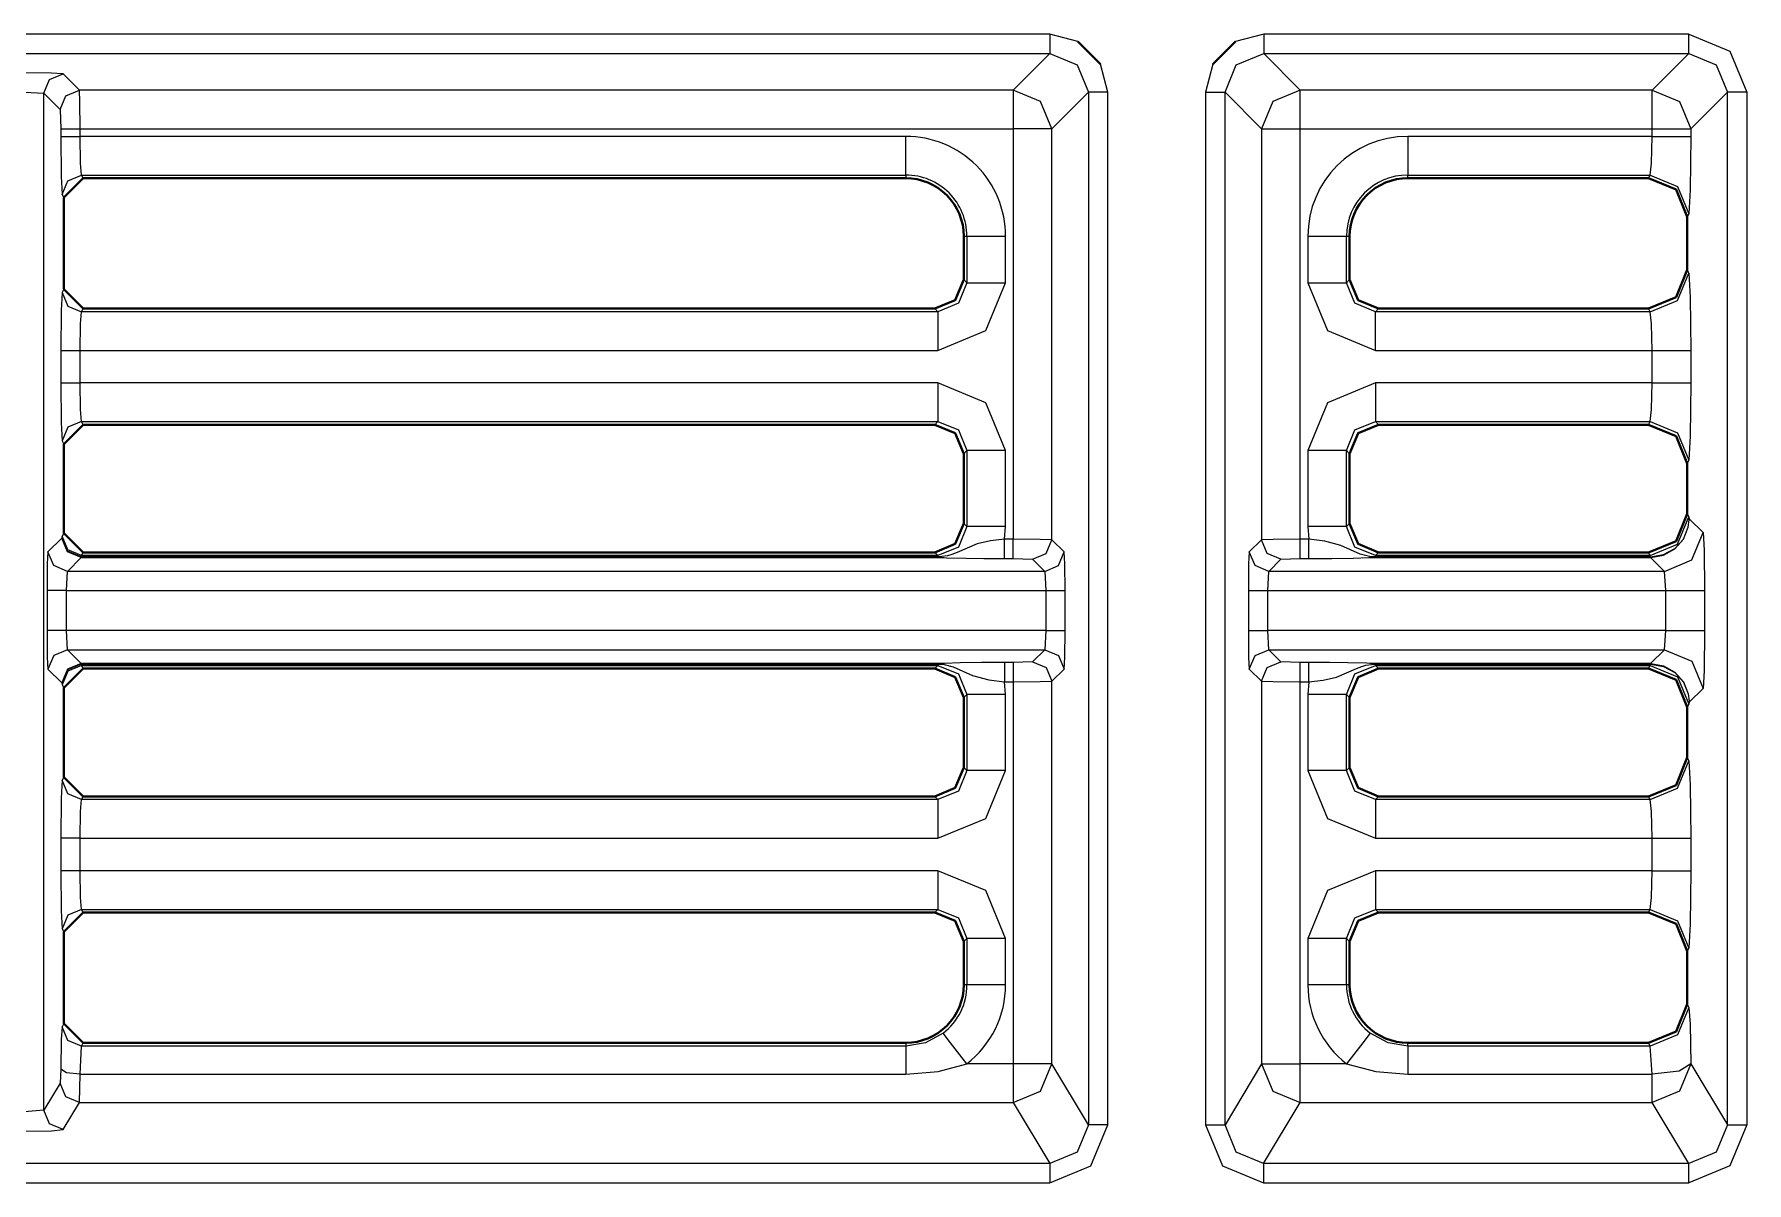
# Model space of a CAD drawing. Header units: millimetres. Extents: x 0 to 2941, y -405 to 1422.
# Drawn here: x 224.58 to 268.8, y 851.21 to 880.88 of the extents above; entities that cross this region are included whole.
import ezdxf

# ---------------------------------------------------------------- set-up
doc = ezdxf.new("R2010")
doc.units = ezdxf.units.MM
doc.layers.add('FINE', color=9, linetype='Continuous')
doc.layers.add('OUTLINE', color=7, linetype='Continuous')

msp = doc.modelspace()

# ---------------------------------------------------------------- linework, layer by layer
at = {"layer": 'FINE', "lineweight": 9}
for p, q in [((250.804, 880.877), (196.224, 880.877)), ((251.531, 880.689), (250.804, 880.877)), ((256.329, 880.877), (255.602, 880.689)), ((267.304, 880.877), (256.329, 880.877)), ((196.079, 880.377), (250.804, 880.377)), ((255.018, 880.105), (254.83, 879.378)), ((256.329, 880.377), (267.304, 880.377)), ((257.273, 879.434), (256.329, 880.377)), ((266.36, 879.434), (267.304, 880.377)), ((225.749, 879.434), (225.329, 879.854)), ((224.33, 879.379), (224.829, 879.354)), ((224.829, 879.354), (225.249, 878.934)), ((254.83, 879.378), (254.83, 852.713)), ((255.33, 879.378), (256.273, 878.434)), ((266.36, 879.434), (257.273, 879.434)), ((268.804, 879.378), (268.804, 852.713)), ((225.249, 878.934), (225.262, 878.434)), ((225.262, 878.434), (225.262, 878.238)), ((249.86, 878.434), (249.86, 867.833)), ((256.273, 878.434), (256.273, 867.821)), ((257.273, 867.833), (257.273, 878.434)), ((257.273, 878.434), (266.36, 878.434)), ((266.36, 878.238), (266.36, 878.434)), ((267.36, 878.434), (267.36, 878.238)), ((247.085, 878.238), (225.762, 878.238)), ((266.36, 878.238), (260.049, 878.238)), ((225.799, 877.24), (247.085, 877.24)), ((225.84, 877.159), (225.799, 877.24)), ((247.085, 877.24), (247.085, 877.159)), ((260.049, 877.24), (266.311, 877.24)), ((260.049, 877.159), (260.049, 877.24)), ((266.27, 877.159), (266.311, 877.24)), ((225.299, 876.74), (225.34, 876.658)), ((267.31, 876.241), (267.269, 876.158)), ((248.585, 875.659), (248.666, 875.659)), ((248.666, 875.659), (248.666, 874.46)), ((249.665, 874.46), (249.665, 875.659)), ((257.469, 875.659), (257.469, 874.46)), ((258.467, 875.659), (258.549, 875.659)), ((258.467, 874.46), (258.467, 875.659)), ((267.269, 874.793), (267.31, 874.71)), ((248.666, 874.46), (248.585, 874.542)), ((258.549, 874.542), (258.467, 874.46)), ((225.34, 874.293), (225.299, 874.211)), ((259.216, 873.711), (259.298, 873.793)), ((266.311, 873.711), (259.216, 873.711)), ((266.311, 873.711), (266.27, 873.793)), ((225.762, 872.713), (247.917, 872.713)), ((259.216, 872.713), (266.36, 872.713)), ((266.36, 871.873), (266.36, 872.713)), ((267.36, 872.713), (267.36, 871.873)), ((266.36, 871.873), (259.216, 871.873)), ((225.84, 870.793), (225.799, 870.874)), ((259.216, 870.874), (266.311, 870.874)), ((259.298, 870.793), (259.216, 870.874)), ((266.27, 870.793), (266.311, 870.874)), ((225.299, 870.375), (225.34, 870.293)), ((248.585, 870.044), (248.666, 870.125)), ((248.666, 870.125), (248.666, 868.16)), ((249.665, 868.16), (249.665, 870.125)), ((257.469, 870.125), (257.469, 868.16)), ((258.467, 870.125), (258.549, 870.044)), ((258.467, 868.16), (258.467, 870.125)), ((267.31, 869.875), (267.269, 869.793)), ((248.666, 868.16), (248.585, 868.242)), ((249.634, 867.833), (249.665, 868.16)), ((257.469, 868.16), (257.499, 867.833)), ((258.549, 868.242), (258.467, 868.16)), ((267.269, 868.493), (267.31, 868.41)), ((267.31, 868.41), (267.32, 868.361)), ((267.32, 868.361), (267.675, 868.005)), ((225.291, 867.862), (224.934, 867.505)), ((225.299, 867.911), (225.291, 867.862)), ((225.34, 867.993), (225.299, 867.911)), ((249.86, 867.833), (249.634, 867.833)), ((256.273, 867.821), (255.958, 867.505)), ((257.499, 867.833), (257.273, 867.833)), ((225.434, 867.005), (225.791, 867.363)), ((225.791, 867.379), (225.799, 867.411)), ((225.791, 867.363), (247.917, 867.363)), ((225.799, 867.411), (225.84, 867.493)), ((247.917, 867.411), (225.799, 867.411)), ((247.836, 867.493), (247.917, 867.411)), ((249.634, 867.333), (249.86, 867.333)), ((249.86, 867.333), (250.36, 867.321)), ((250.36, 867.321), (250.675, 867.005)), ((256.458, 867.005), (256.773, 867.321)), ((256.773, 867.321), (257.273, 867.333)), ((257.273, 867.333), (257.499, 867.333)), ((266.318, 867.379), (259.216, 867.379)), ((259.216, 867.363), (266.318, 867.363)), ((266.311, 867.411), (266.27, 867.493)), ((266.318, 867.363), (266.325, 867.363)), ((266.676, 867.005), (266.318, 867.363)), ((225.408, 866.506), (225.434, 867.005)), ((250.675, 867.005), (225.434, 867.005)), ((250.675, 867.005), (250.701, 866.506)), ((256.432, 866.506), (256.458, 867.005)), ((266.676, 867.005), (256.458, 867.005)), ((266.714, 866.506), (266.676, 867.005)), ((224.909, 866.506), (224.909, 865.48)), ((225.408, 866.506), (250.701, 866.506)), ((225.408, 865.48), (225.408, 866.506)), ((250.701, 866.506), (250.701, 865.48)), ((251.201, 865.48), (251.201, 866.506)), ((255.933, 866.506), (255.933, 865.48)), ((256.432, 866.506), (266.714, 866.506)), ((256.432, 865.48), (256.432, 866.506)), ((266.714, 865.48), (266.714, 866.506)), ((267.714, 866.506), (267.714, 865.48)), ((250.701, 865.48), (225.408, 865.48)), ((225.434, 864.98), (225.408, 865.48)), ((250.701, 865.48), (250.675, 864.98)), ((266.714, 865.48), (256.432, 865.48)), ((256.458, 864.98), (256.432, 865.48)), ((266.676, 864.98), (266.714, 865.48)), ((225.434, 864.98), (250.675, 864.98)), ((225.791, 864.623), (225.434, 864.98)), ((247.917, 864.623), (225.791, 864.623)), ((225.791, 864.606), (247.917, 864.606)), ((225.799, 864.574), (225.791, 864.606)), ((249.86, 864.652), (249.634, 864.652)), ((250.36, 864.665), (249.86, 864.652)), ((250.675, 864.98), (250.36, 864.665)), ((256.458, 864.98), (266.676, 864.98)), ((257.499, 864.652), (257.273, 864.652)), ((266.318, 864.623), (259.216, 864.623)), ((259.216, 864.606), (266.318, 864.606)), ((266.311, 864.574), (266.322, 864.606)), ((266.318, 864.623), (266.676, 864.98)), ((266.318, 864.623), (266.325, 864.623)), ((266.322, 864.606), (266.318, 864.606)), ((224.934, 864.48), (225.291, 864.123)), ((247.917, 864.574), (247.836, 864.493)), ((249.634, 864.152), (249.86, 864.152)), ((249.665, 863.825), (249.634, 864.152)), ((249.86, 864.152), (249.86, 854.286)), ((250.86, 864.165), (251.175, 864.48)), ((250.86, 854.286), (250.86, 864.165)), ((255.958, 864.48), (256.273, 864.165)), ((256.273, 864.165), (256.273, 854.286)), ((257.273, 854.286), (257.273, 864.152)), ((257.273, 864.152), (257.499, 864.152)), ((257.499, 864.152), (257.469, 863.825)), ((259.298, 864.493), (259.216, 864.574)), ((259.216, 864.574), (266.311, 864.574)), ((266.27, 864.493), (266.311, 864.574)), ((225.291, 864.123), (225.299, 864.075)), ((225.299, 864.075), (225.34, 863.993)), ((248.585, 863.744), (248.666, 863.825)), ((248.666, 863.825), (248.666, 861.86)), ((249.665, 861.86), (249.665, 863.825)), ((257.469, 863.825), (257.469, 861.86)), ((258.467, 863.825), (258.549, 863.744)), ((258.467, 861.86), (258.467, 863.825)), ((267.675, 863.98), (267.32, 863.624)), ((267.31, 863.576), (267.269, 863.493)), ((267.32, 863.624), (267.31, 863.576)), ((248.666, 861.86), (248.585, 861.942)), ((258.549, 861.942), (258.467, 861.86)), ((267.269, 862.193), (267.31, 862.11)), ((225.34, 861.693), (225.299, 861.611)), ((225.799, 861.111), (225.84, 861.193)), ((247.917, 861.111), (225.799, 861.111)), ((247.836, 861.193), (247.917, 861.111)), ((266.311, 861.111), (266.27, 861.193)), ((225.762, 860.113), (247.917, 860.113)), ((225.762, 859.273), (225.762, 860.113)), ((259.216, 860.113), (266.36, 860.113)), ((266.36, 859.273), (266.36, 860.113)), ((267.36, 860.113), (267.36, 859.273)), ((247.917, 859.273), (225.762, 859.273)), ((266.36, 859.273), (259.216, 859.273)), ((225.799, 858.274), (247.917, 858.274)), ((225.84, 858.193), (225.799, 858.274)), ((247.917, 858.274), (247.836, 858.193)), ((259.216, 858.274), (266.311, 858.274)), ((259.298, 858.193), (259.216, 858.274)), ((266.27, 858.193), (266.311, 858.274)), ((225.299, 857.775), (225.34, 857.693)), ((248.585, 857.444), (248.666, 857.525)), ((248.666, 857.525), (248.666, 856.328)), ((249.665, 856.328), (249.665, 857.525)), ((257.469, 857.525), (257.469, 856.328)), ((267.31, 857.275), (267.269, 857.193)), ((248.666, 856.328), (248.585, 856.328)), ((258.549, 856.328), (258.467, 856.328)), ((267.269, 855.828), (267.312, 855.741)), ((225.34, 855.328), (225.297, 855.242)), ((225.761, 854.015), (225.797, 854.742)), ((260.049, 854.742), (260.049, 854.828)), ((266.313, 854.742), (260.049, 854.742)), ((266.313, 854.742), (266.27, 854.828)), ((266.36, 854.015), (266.313, 854.742)), ((225.262, 854.151), (225.25, 853.787)), ((225.749, 853.287), (225.761, 854.015)), ((225.761, 854.015), (247.085, 854.015)), ((249.86, 854.286), (248.662, 854.286)), ((251.804, 852.713), (250.86, 854.286)), ((258.471, 854.286), (257.273, 854.286)), ((260.049, 854.015), (266.36, 854.015)), ((224.829, 853.086), (224.33, 853.044)), ((225.329, 852.587), (225.749, 853.287)), ((225.749, 853.287), (249.86, 853.287)), ((249.86, 853.287), (250.805, 851.713)), ((256.328, 851.713), (257.273, 853.287)), ((257.273, 853.287), (266.36, 853.287)), ((267.305, 851.713), (266.36, 853.287)), ((250.805, 851.713), (196.078, 851.713)), ((267.305, 851.713), (256.328, 851.713)), ((256.328, 851.213), (267.305, 851.213))]:
    msp.add_line(p, q, dxfattribs=at)
for points in [[(250.804, 880.877), (250.804, 880.528), (250.804, 880.377)], [(256.329, 880.877), (256.329, 880.528), (256.329, 880.377)], [(267.304, 880.377), (267.304, 880.528), (267.304, 880.877)], [(267.304, 880.877), (268.365, 880.438), (268.804, 879.378)], [(250.804, 880.377), (249.86, 879.434), (225.749, 879.434)], [(250.804, 880.377), (251.511, 880.085), (251.804, 879.378)], [(252.303, 852.713), (252.303, 879.378), (252.115, 880.105)], [(255.33, 879.378), (255.622, 880.085), (256.329, 880.377)], [(267.304, 880.377), (268.011, 880.085), (268.304, 879.378)], [(225.329, 879.854), (225.027, 879.872), (224.33, 879.879)], [(224.829, 879.354), (224.976, 879.707), (225.329, 879.854)], [(225.25, 853.787), (224.829, 853.086), (224.829, 879.354)], [(225.249, 878.934), (225.396, 879.287), (225.749, 879.434)], [(225.762, 878.434), (225.758, 879.132), (225.749, 879.434)], [(250.86, 878.434), (250.567, 879.141), (249.86, 879.434)], [(249.86, 879.434), (249.86, 879.132), (249.86, 878.434)], [(250.86, 878.434), (251.804, 879.378), (251.804, 852.713)], [(252.303, 879.378), (251.954, 879.378), (251.804, 879.378)], [(254.83, 879.378), (255.179, 879.378), (255.33, 879.378)], [(256.273, 854.286), (255.33, 852.713), (255.33, 879.378)], [(257.273, 879.434), (256.566, 879.141), (256.273, 878.434)], [(257.273, 878.434), (257.273, 879.132), (257.273, 879.434)], [(266.36, 879.434), (267.067, 879.141), (267.36, 878.434)], [(266.36, 878.434), (266.36, 879.132), (266.36, 879.434)], [(267.36, 854.286), (268.304, 852.713), (268.304, 879.378), (267.36, 878.434)], [(268.804, 879.378), (268.455, 879.378), (268.304, 879.378)], [(225.262, 878.434), (225.413, 878.434), (225.762, 878.434)], [(225.762, 878.238), (225.762, 878.434), (249.86, 878.434)], [(250.86, 878.434), (250.558, 878.434), (249.86, 878.434)], [(251.175, 867.505), (250.86, 867.821), (250.86, 878.434)], [(256.273, 878.434), (256.575, 878.434), (257.273, 878.434)], [(266.36, 878.434), (267.058, 878.434), (267.36, 878.434)], [(225.262, 878.238), (225.413, 878.238), (225.762, 878.238)], [(225.262, 878.238), (225.273, 877.206), (225.299, 876.74)], [(225.799, 877.24), (225.773, 877.55), (225.762, 878.238)], [(247.085, 877.24), (247.085, 877.55), (247.085, 878.238)], [(260.049, 878.238), (260.049, 877.55), (260.049, 877.24)], [(266.311, 877.24), (266.346, 877.55), (266.36, 878.238)], [(266.36, 878.238), (267.058, 878.238), (267.36, 878.238)], [(267.36, 878.238), (267.346, 876.862), (267.31, 876.241)], [(225.299, 876.74), (225.446, 877.093), (225.799, 877.24)], [(266.311, 877.24), (267.017, 876.947), (267.31, 876.241)], [(248.666, 875.659), (248.976, 875.659), (249.665, 875.659)], [(257.469, 875.659), (258.157, 875.659), (258.467, 875.659)], [(248.666, 874.46), (248.448, 873.93), (247.917, 873.711)], [(247.917, 872.713), (249.153, 873.224), (249.665, 874.46)], [(248.666, 874.46), (248.976, 874.46), (249.665, 874.46)], [(257.469, 874.46), (258.157, 874.46), (258.467, 874.46)], [(257.469, 874.46), (257.98, 873.224), (259.216, 872.713)], [(259.216, 873.711), (258.685, 873.93), (258.467, 874.46)], [(266.311, 873.711), (267.017, 874.004), (267.31, 874.71)], [(267.31, 874.71), (267.346, 874.089), (267.36, 872.713)], [(225.299, 874.211), (225.273, 873.745), (225.262, 872.713)], [(225.299, 874.211), (225.446, 873.858), (225.799, 873.711)], [(225.762, 872.713), (225.773, 873.401), (225.799, 873.711)], [(247.836, 873.793), (247.917, 873.711), (225.799, 873.711), (225.84, 873.793)], [(247.917, 873.711), (247.917, 873.401), (247.917, 872.713)], [(259.216, 872.713), (259.216, 873.401), (259.216, 873.711)], [(266.36, 872.713), (266.346, 873.401), (266.311, 873.711)], [(225.262, 872.713), (225.413, 872.713), (225.762, 872.713)], [(225.262, 872.713), (225.262, 871.873), (225.273, 870.84), (225.299, 870.375)], [(247.917, 871.873), (225.762, 871.873), (225.762, 872.713)], [(266.36, 872.713), (267.058, 872.713), (267.36, 872.713)], [(225.262, 871.873), (225.413, 871.873), (225.762, 871.873)], [(225.799, 870.874), (225.773, 871.184), (225.762, 871.873)], [(247.917, 871.873), (247.917, 871.184), (247.917, 870.874)], [(249.665, 870.125), (249.153, 871.361), (247.917, 871.873)], [(259.216, 871.873), (257.98, 871.361), (257.469, 870.125)], [(259.216, 871.873), (259.216, 871.184), (259.216, 870.874)], [(266.311, 870.874), (266.346, 871.184), (266.36, 871.873)], [(266.36, 871.873), (267.058, 871.873), (267.36, 871.873)], [(267.36, 871.873), (267.346, 870.496), (267.31, 869.875)], [(225.799, 870.874), (225.446, 870.728), (225.299, 870.375)], [(225.799, 870.874), (247.917, 870.874), (247.836, 870.793)], [(247.917, 870.874), (248.448, 870.656), (248.666, 870.125)], [(258.467, 870.125), (258.685, 870.656), (259.216, 870.874)], [(266.311, 870.874), (267.017, 870.581), (267.31, 869.875)], [(249.665, 870.125), (248.976, 870.125), (248.666, 870.125)], [(258.467, 870.125), (258.157, 870.125), (257.469, 870.125)], [(248.666, 868.16), (248.448, 867.63), (247.917, 867.411)], [(249.665, 868.16), (248.976, 868.16), (248.666, 868.16)], [(258.467, 868.16), (258.157, 868.16), (257.469, 868.16)], [(259.216, 867.411), (258.685, 867.63), (258.467, 868.16)], [(266.311, 867.411), (267.017, 867.704), (267.31, 868.41)], [(266.322, 867.379), (266.651, 867.436), (266.943, 867.595), (267.166, 867.84), (267.294, 868.146), (267.319, 868.338), (267.32, 868.361)], [(266.325, 867.363), (266.654, 867.421), (266.945, 867.583), (267.167, 867.833), (267.295, 868.143), (267.319, 868.337), (267.32, 868.361)], [(225.791, 867.379), (225.439, 867.522), (225.291, 867.862)], [(225.791, 867.363), (225.438, 867.509), (225.291, 867.862)], [(225.799, 867.411), (225.446, 867.558), (225.299, 867.911)], [(249.634, 867.833), (249.27, 867.79), (248.927, 867.713), (248.409, 867.488), (248.272, 867.436), (248.166, 867.407), (248.02, 867.384), (247.95, 867.38), (247.917, 867.379), (225.791, 867.379)], [(249.634, 867.333), (249.634, 867.484), (249.634, 867.833)], [(249.86, 867.333), (249.86, 867.484), (249.86, 867.833)], [(250.86, 867.821), (250.558, 867.83), (249.86, 867.833)], [(250.36, 867.321), (250.713, 867.467), (250.86, 867.821)], [(257.273, 867.833), (256.575, 867.83), (256.273, 867.821)], [(256.773, 867.321), (256.42, 867.467), (256.273, 867.821)], [(257.273, 867.333), (257.273, 867.484), (257.273, 867.833)], [(257.499, 867.333), (257.499, 867.484), (257.499, 867.833)], [(259.216, 867.379), (259.146, 867.382), (259.059, 867.39), (258.82, 867.45), (258.32, 867.672), (257.906, 867.783), (257.499, 867.833)], [(266.676, 867.005), (267.382, 867.298), (267.675, 868.005)], [(267.675, 868.005), (267.702, 867.552), (267.714, 866.506)], [(224.934, 867.505), (224.916, 867.203), (224.909, 866.506)], [(225.434, 867.005), (225.081, 867.152), (224.934, 867.505)], [(225.791, 867.363), (225.791, 867.368), (225.791, 867.379)], [(247.917, 867.411), (247.917, 867.401), (247.917, 867.379)], [(247.917, 867.363), (247.917, 867.368), (247.917, 867.379)], [(247.917, 867.363), (247.93, 867.363), (247.957, 867.362), (248.016, 867.361), (248.065, 867.36), (248.139, 867.357), (248.633, 867.343), (249.104, 867.336), (249.634, 867.333)], [(250.675, 867.005), (251.029, 867.152), (251.175, 867.505)], [(251.201, 866.506), (251.193, 867.203), (251.175, 867.505)], [(255.958, 867.505), (255.94, 867.203), (255.933, 866.506)], [(256.458, 867.005), (256.105, 867.152), (255.958, 867.505)], [(257.499, 867.333), (258.091, 867.337), (258.639, 867.346), (259.047, 867.359), (259.155, 867.362), (259.189, 867.363), (259.216, 867.363)], [(266.311, 867.411), (259.216, 867.411), (259.298, 867.493)], [(259.216, 867.411), (259.216, 867.401), (259.216, 867.379)], [(259.216, 867.363), (259.216, 867.368), (259.216, 867.379)], [(266.318, 867.379), (266.322, 867.379), (266.311, 867.411)], [(266.318, 867.363), (266.318, 867.368), (266.318, 867.379)], [(266.322, 867.379), (266.323, 867.368), (266.325, 867.363)], [(225.408, 866.506), (225.06, 866.506), (224.909, 866.506)], [(250.701, 866.506), (251.05, 866.506), (251.201, 866.506)], [(255.933, 866.506), (256.083, 866.506), (256.432, 866.506)], [(266.714, 866.506), (267.412, 866.506), (267.714, 866.506)], [(225.408, 865.48), (225.06, 865.48), (224.909, 865.48)], [(224.909, 865.48), (224.916, 864.782), (224.934, 864.48)], [(250.701, 865.48), (251.05, 865.48), (251.201, 865.48)], [(251.175, 864.48), (251.193, 864.782), (251.201, 865.48)], [(255.933, 865.48), (256.083, 865.48), (256.432, 865.48)], [(255.933, 865.48), (255.94, 864.782), (255.958, 864.48)], [(266.714, 865.48), (267.412, 865.48), (267.714, 865.48)], [(267.714, 865.48), (267.702, 864.433), (267.675, 863.98)], [(225.434, 864.98), (225.081, 864.833), (224.934, 864.48)], [(225.791, 864.623), (225.438, 864.476), (225.291, 864.123)], [(225.791, 864.606), (225.439, 864.463), (225.291, 864.123)], [(225.791, 864.606), (225.791, 864.618), (225.791, 864.623)], [(249.634, 864.652), (249.042, 864.649), (248.494, 864.64), (248.086, 864.627), (247.978, 864.623), (247.944, 864.623), (247.917, 864.623)], [(247.917, 864.623), (247.917, 864.618), (247.917, 864.606)], [(247.917, 864.606), (247.917, 864.585), (247.917, 864.574)], [(247.917, 864.606), (247.988, 864.604), (248.074, 864.595), (248.314, 864.535), (248.813, 864.313), (249.227, 864.202), (249.634, 864.152)], [(249.634, 864.652), (249.634, 864.501), (249.634, 864.152)], [(249.86, 864.652), (249.86, 864.501), (249.86, 864.152)], [(250.36, 864.665), (250.713, 864.518), (250.86, 864.165)], [(250.675, 864.98), (251.029, 864.833), (251.175, 864.48)], [(255.958, 864.48), (256.105, 864.833), (256.458, 864.98)], [(256.273, 864.165), (256.42, 864.518), (256.773, 864.665)], [(257.273, 864.652), (256.773, 864.665), (256.458, 864.98)], [(257.273, 864.152), (257.273, 864.501), (257.273, 864.652)], [(257.499, 864.152), (257.499, 864.501), (257.499, 864.652)], [(259.216, 864.623), (259.204, 864.623), (259.176, 864.623), (259.117, 864.624), (259.068, 864.626), (258.994, 864.629), (258.5, 864.643), (258.029, 864.65), (257.499, 864.652)], [(257.499, 864.152), (257.863, 864.195), (258.206, 864.273), (258.724, 864.498), (258.861, 864.549), (258.968, 864.578), (259.113, 864.601), (259.183, 864.606), (259.216, 864.606)], [(259.216, 864.606), (259.216, 864.618), (259.216, 864.623)], [(259.216, 864.606), (259.216, 864.585), (259.216, 864.574)], [(266.318, 864.606), (266.318, 864.618), (266.318, 864.623)], [(266.322, 864.606), (266.323, 864.618), (266.325, 864.623), (266.654, 864.565), (266.945, 864.402), (267.167, 864.153), (267.295, 863.843), (267.319, 863.648), (267.32, 863.624)], [(266.322, 864.606), (266.651, 864.549), (266.943, 864.39), (267.166, 864.145), (267.294, 863.84), (267.319, 863.648), (267.32, 863.624)], [(266.676, 864.98), (267.382, 864.687), (267.675, 863.98)], [(225.799, 864.574), (225.446, 864.428), (225.299, 864.075)], [(225.84, 864.493), (225.799, 864.574), (247.917, 864.574)], [(247.917, 864.574), (248.448, 864.356), (248.666, 863.825)], [(249.86, 864.152), (250.558, 864.156), (250.86, 864.165)], [(256.273, 864.165), (256.575, 864.156), (257.273, 864.152)], [(258.467, 863.825), (258.685, 864.356), (259.216, 864.574)], [(266.311, 864.574), (267.017, 864.281), (267.31, 863.576)], [(249.665, 863.825), (248.976, 863.825), (248.666, 863.825)], [(258.467, 863.825), (258.157, 863.825), (257.469, 863.825)], [(266.311, 861.111), (267.017, 861.404), (267.31, 862.11)], [(267.31, 862.11), (267.346, 861.489), (267.36, 860.113)], [(225.299, 861.611), (225.273, 861.145), (225.262, 860.113)], [(225.799, 861.111), (225.446, 861.258), (225.299, 861.611)], [(248.666, 861.86), (248.448, 861.33), (247.917, 861.111)], [(247.917, 860.113), (249.153, 860.624), (249.665, 861.86)], [(249.665, 861.86), (248.976, 861.86), (248.666, 861.86)], [(258.467, 861.86), (258.157, 861.86), (257.469, 861.86)], [(257.469, 861.86), (257.98, 860.624), (259.216, 860.113)], [(259.216, 861.111), (258.685, 861.33), (258.467, 861.86)], [(225.762, 860.113), (225.773, 860.801), (225.799, 861.111)], [(247.917, 861.111), (247.917, 860.801), (247.917, 860.113)], [(266.311, 861.111), (259.216, 861.111), (259.298, 861.193)], [(259.216, 861.111), (259.216, 860.801), (259.216, 860.113)], [(266.36, 860.113), (266.346, 860.801), (266.311, 861.111)], [(225.762, 860.113), (225.413, 860.113), (225.262, 860.113)], [(225.262, 860.113), (225.262, 859.273), (225.273, 858.24), (225.299, 857.775)], [(266.36, 860.113), (267.058, 860.113), (267.36, 860.113)], [(225.762, 859.273), (225.413, 859.273), (225.262, 859.273)], [(225.799, 858.274), (225.773, 858.584), (225.762, 859.273)], [(247.917, 859.273), (247.917, 858.584), (247.917, 858.274)], [(249.665, 857.525), (249.153, 858.761), (247.917, 859.273)], [(259.216, 859.273), (257.98, 858.761), (257.469, 857.525)], [(259.216, 859.273), (259.216, 858.584), (259.216, 858.274)], [(266.311, 858.274), (266.346, 858.584), (266.36, 859.273)], [(266.36, 859.273), (267.058, 859.273), (267.36, 859.273)], [(267.36, 859.273), (267.346, 857.896), (267.31, 857.275)], [(225.799, 858.274), (225.446, 858.127), (225.299, 857.775)], [(247.917, 858.274), (248.448, 858.056), (248.666, 857.525)], [(258.467, 857.525), (258.685, 858.056), (259.216, 858.274)], [(266.311, 858.274), (267.017, 857.981), (267.31, 857.275)], [(249.665, 857.525), (248.976, 857.525), (248.666, 857.525)], [(258.467, 857.525), (258.157, 857.525), (257.469, 857.525)], [(258.467, 856.328), (258.467, 857.525), (258.549, 857.444)], [(249.665, 856.328), (248.976, 856.328), (248.666, 856.328)], [(258.467, 856.328), (258.157, 856.328), (257.469, 856.328)], [(267.312, 855.741), (267.019, 855.035), (266.313, 854.742)], [(267.312, 855.741), (267.342, 855.306), (267.36, 854.286)], [(225.297, 855.242), (225.275, 854.916), (225.262, 854.151)], [(225.797, 854.742), (225.444, 854.889), (225.297, 855.242)], [(248.052, 855.076), (247.597, 854.829), (247.085, 854.742)], [(248.662, 854.286), (248.241, 854.831), (248.052, 855.076)], [(259.081, 855.076), (258.892, 854.831), (258.471, 854.286)], [(260.049, 854.742), (259.546, 854.826), (259.081, 855.076)], [(247.085, 854.828), (247.085, 854.742), (225.797, 854.742), (225.84, 854.828)], [(247.085, 854.742), (247.085, 854.525), (247.085, 854.015)], [(260.049, 854.742), (260.049, 854.525), (260.049, 854.015)], [(225.761, 854.015), (225.412, 854.056), (225.262, 854.151)], [(247.085, 854.015), (247.921, 854.086), (248.662, 854.286)], [(249.86, 853.287), (250.567, 853.58), (250.86, 854.286)], [(249.86, 854.286), (249.86, 853.595), (249.86, 853.287)], [(250.86, 854.286), (250.558, 854.286), (249.86, 854.286)], [(256.273, 854.286), (256.567, 853.58), (257.273, 853.287)], [(256.273, 854.286), (256.575, 854.286), (257.273, 854.286)], [(257.273, 853.287), (257.273, 853.595), (257.273, 854.286)], [(258.471, 854.286), (259.228, 854.083), (260.049, 854.015)], [(267.36, 854.286), (267.059, 854.097), (266.36, 854.015)], [(267.36, 854.286), (267.067, 853.58), (266.36, 853.287)], [(266.36, 853.287), (266.36, 853.502), (266.36, 854.015)], [(225.749, 853.287), (225.396, 853.434), (225.25, 853.787)], [(225.329, 852.587), (224.976, 852.733), (224.829, 853.086)], [(196.078, 851.213), (250.805, 851.213), (251.865, 851.652), (252.303, 852.713)], [(251.804, 852.713), (251.511, 852.005), (250.805, 851.713)], [(252.303, 852.713), (251.954, 852.713), (251.804, 852.713)], [(254.83, 852.713), (255.179, 852.713), (255.33, 852.713)], [(254.83, 852.713), (255.269, 851.652), (256.328, 851.213)], [(256.328, 851.713), (255.622, 852.005), (255.33, 852.713)], [(268.304, 852.713), (268.011, 852.005), (267.305, 851.713)], [(268.804, 852.713), (268.365, 851.652), (267.305, 851.213)], [(268.304, 852.713), (268.455, 852.713), (268.804, 852.713)], [(224.33, 852.544), (225.027, 852.557), (225.329, 852.587)], [(250.805, 851.713), (250.805, 851.559), (250.805, 851.213)], [(256.328, 851.713), (256.328, 851.559), (256.328, 851.213)], [(267.305, 851.213), (267.305, 851.559), (267.305, 851.713)]]:
    msp.add_lwpolyline(points, dxfattribs=at)
for points in [[(249.665, 875.659, 0.414218), (247.085, 878.239)], [(260.049, 878.239, 0.414209), (257.469, 875.659)], [(248.666, 875.659, 0.414237), (247.085, 877.24)], [(260.049, 877.24, 0.41419), (258.467, 875.659)], [(248.052, 855.076, 0.232227), (248.666, 856.328)], [(248.662, 854.287, 0.232322), (249.665, 856.328)], [(257.469, 856.328, 0.232262), (258.471, 854.287)], [(258.467, 856.328, 0.232249), (259.081, 855.076)]]:
    msp.add_lwpolyline(points, format="xyb", dxfattribs=at)
at = {"layer": 'OUTLINE', "lineweight": 40}
for p, q in [((251.531, 880.689), (252.115, 880.105)), ((255.018, 880.105), (255.602, 880.689)), ((225.34, 876.658), (225.84, 877.159)), ((225.84, 877.159), (247.085, 877.159)), ((260.049, 877.159), (266.27, 877.159)), ((225.34, 874.293), (225.34, 876.658)), ((267.269, 874.793), (267.269, 876.158)), ((258.549, 875.659), (258.549, 874.542)), ((225.84, 873.793), (225.34, 874.293)), ((225.84, 873.793), (247.836, 873.793)), ((225.84, 870.793), (247.836, 870.793)), ((259.298, 870.793), (266.27, 870.793)), ((248.585, 870.044), (248.585, 868.242)), ((258.549, 870.044), (258.549, 868.242)), ((267.269, 868.493), (267.269, 869.793)), ((225.84, 867.493), (225.34, 867.993)), ((225.84, 867.493), (247.836, 867.493)), ((259.298, 867.493), (266.27, 867.493)), ((259.298, 864.493), (266.27, 864.493)), ((248.585, 863.744), (248.585, 861.942)), ((258.549, 863.744), (258.549, 861.942)), ((267.269, 862.193), (267.269, 863.493)), ((225.84, 861.193), (225.34, 861.693)), ((225.84, 861.193), (247.836, 861.193)), ((259.298, 861.193), (266.27, 861.193)), ((259.298, 858.193), (266.27, 858.193)), ((248.585, 857.444), (248.585, 856.328)), ((258.549, 857.444), (258.549, 856.328)), ((267.269, 855.828), (267.269, 857.193)), ((225.84, 854.828), (225.34, 855.328)), ((247.085, 854.828), (225.84, 854.828)), ((266.27, 854.828), (260.049, 854.828))]:
    msp.add_line(p, q, dxfattribs=at)
for points in [[(248.585, 875.659, 0.414214), (247.085, 877.159)], [(260.049, 877.159, 0.414214), (258.549, 875.659)], [(247.085, 854.828, 0.414214), (248.585, 856.328)], [(258.549, 856.328, 0.414214), (260.049, 854.828)]]:
    msp.add_lwpolyline(points, format="xyb", dxfattribs=at)
for points in [[(267.269, 876.158), (266.977, 876.866), (266.27, 877.159)], [(248.585, 875.659), (248.585, 874.542), (248.365, 874.012), (247.836, 873.793)], [(259.298, 873.793), (266.27, 873.793), (266.977, 874.085), (267.269, 874.793)], [(259.298, 873.793), (258.768, 874.012), (258.549, 874.542)], [(225.34, 867.993), (225.34, 870.293), (225.84, 870.793)], [(247.836, 870.793), (248.365, 870.574), (248.585, 870.044)], [(258.549, 870.044), (258.768, 870.574), (259.298, 870.793)], [(267.269, 869.793), (266.977, 870.5), (266.27, 870.793)], [(248.585, 868.242), (248.365, 867.712), (247.836, 867.493)], [(259.298, 867.493), (258.768, 867.712), (258.549, 868.242)], [(266.27, 867.493), (266.977, 867.786), (267.269, 868.493)], [(225.34, 861.693), (225.34, 863.993), (225.84, 864.493)], [(225.84, 864.493), (247.836, 864.493), (248.365, 864.274), (248.585, 863.744)], [(258.549, 863.744), (258.768, 864.274), (259.298, 864.493)], [(267.269, 863.493), (266.977, 864.2), (266.27, 864.493)], [(248.585, 861.942), (248.365, 861.412), (247.836, 861.193)], [(259.298, 861.193), (258.768, 861.412), (258.549, 861.942)], [(266.27, 861.193), (266.977, 861.486), (267.269, 862.193)], [(225.34, 855.328), (225.34, 857.693), (225.84, 858.193)], [(225.84, 858.193), (247.836, 858.193), (248.365, 857.974), (248.585, 857.444)], [(258.549, 857.444), (258.768, 857.974), (259.298, 858.193)], [(267.269, 857.193), (266.977, 857.9), (266.27, 858.193)], [(266.27, 854.828), (266.977, 855.12), (267.269, 855.828)]]:
    msp.add_lwpolyline(points, dxfattribs=at)

doc.saveas('drawing.dxf')
